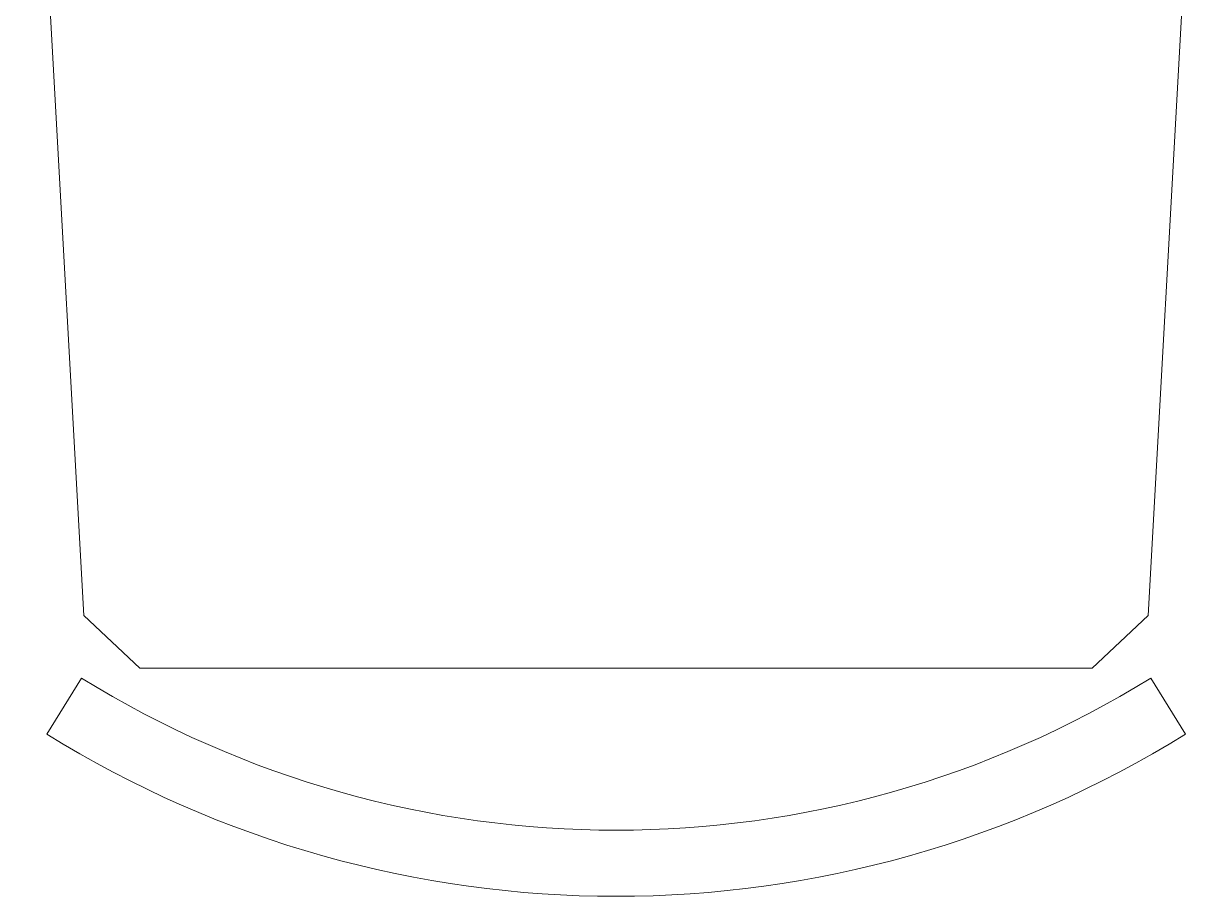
# Model space of a CAD drawing. Header units: centimetres. Extents: x -26724 to 60145, y -23645 to 6771.
# Drawn here: x -15151.33 to -15109.87, y 1124.65 to 1155.21 of the extents above; entities that cross this region are included whole.
import ezdxf

# ---------------------------------------------------------------- set-up
doc = ezdxf.new("R2010")
doc.units = ezdxf.units.CM
doc.linetypes.add('AUSGEZOGEN', pattern=[0])
doc.layers.add('3.IZGLED 2', color=7, linetype='Continuous', lineweight=9, true_color=0x4a4a4a)

msp = doc.modelspace()

# ---------------------------------------------------------------- linework, layer by layer
at = {"layer": '3.IZGLED 2', "linetype": 'AUSGEZOGEN', "transparency": 33554687}
for p, q in [((-15151.329, 1172.454, 13.5), (-15149.219, 1134.485, 13.5)), ((-15109.867, 1172.454, 13.5), (-15111.977, 1134.485, 13.5)), ((-15149.219, 1134.485, 13.5), (-15147.265, 1132.636, 13.5)), ((-15113.931, 1132.636, 13.5), (-15111.977, 1134.485, 13.5)), ((-15113.931, 1132.636, 13.5), (-15147.265, 1132.636, 13.5)), ((-15150.522, 1130.326, 13.5), (-15149.302, 1132.294, 13.5)), ((-15110.664, 1130.326, 13.5), (-15111.884, 1132.294, 13.5))]:
    msp.add_line(p, q, dxfattribs=at)
for radius in [35.502, 37.816]:
    msp.add_arc((-15130.593, 1162.465, 13.5), radius, 238.1974, 301.8026, dxfattribs=at)

doc.saveas('drawing.dxf')
